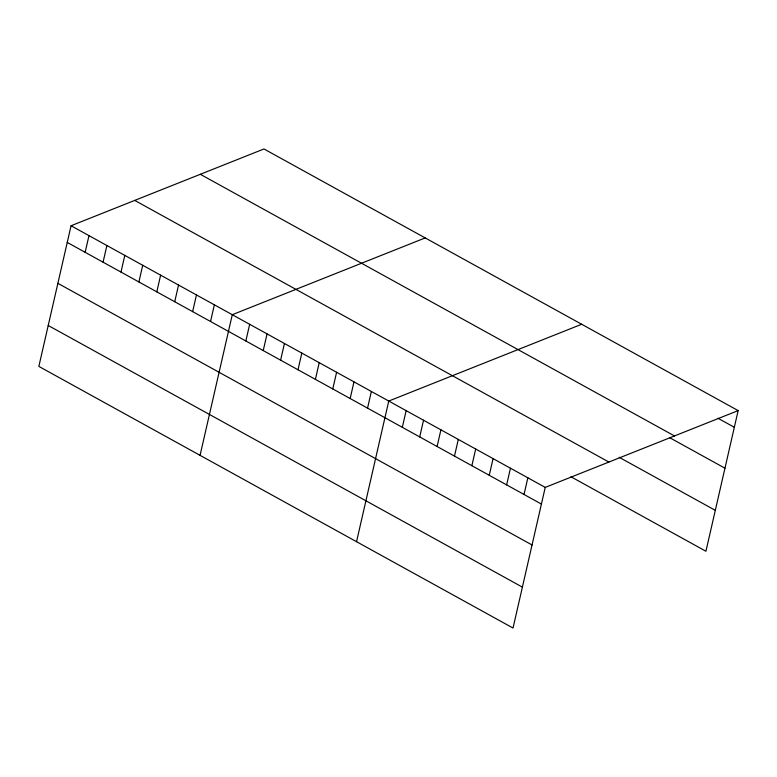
<?xml version="1.0" encoding="UTF-8"?>
<svg xmlns="http://www.w3.org/2000/svg" width="777" height="777" viewBox="0 0 777 777"><rect width="100%" height="100%" fill="white"/><g stroke="black" fill="none" stroke-linecap="round" stroke-linejoin="round"><path stroke-width="1.17" d="M738.15 410.606L263.976 148.961L71.066 225.748L38.85 366.394L513.024 628.039L545.231 487.393L738.15 410.606L705.934 551.252L570.94 476.757M85.159 252.311L88.976 235.635M103.069 262.189L106.886 245.513M120.979 272.076L124.806 255.4M138.898 281.964L142.715 265.287M156.808 291.841L160.625 275.165M174.718 301.729L178.545 285.052M192.638 311.616L196.455 294.939M210.548 321.493L214.365 304.817M200.068 455.351L232.284 314.704L425.194 237.917M245.843 340.977L249.67 324.3M263.238 350.573L267.055 333.896M280.623 360.159L284.44 343.483M298.009 369.755L301.826 353.079M315.394 379.351L319.211 362.674M332.779 388.947L336.596 372.27M350.165 398.533L353.982 381.857M367.55 408.129L371.367 391.453M356.546 541.695L388.753 401.049L581.672 324.262M402.321 427.321L406.148 410.644M419.706 436.917L423.533 420.231M437.092 446.503L440.918 429.827M454.487 456.099L458.304 439.423M471.872 465.695L475.689 449.019M489.257 475.291L493.074 458.605M506.643 484.877L510.46 468.201M524.028 494.473L527.845 477.797M717.967 418.249L734.333 427.282M200.32 174.301L674.485 435.946M669.735 437.723L724.96 468.191M619.172 457.294L715.306 510.343M134.722 200.408L608.896 462.053M71.066 225.748L545.231 487.393M67.24 242.424L541.414 504.069M57.877 283.333L532.041 544.978M48.223 325.485L522.387 587.13"/></g></svg>
